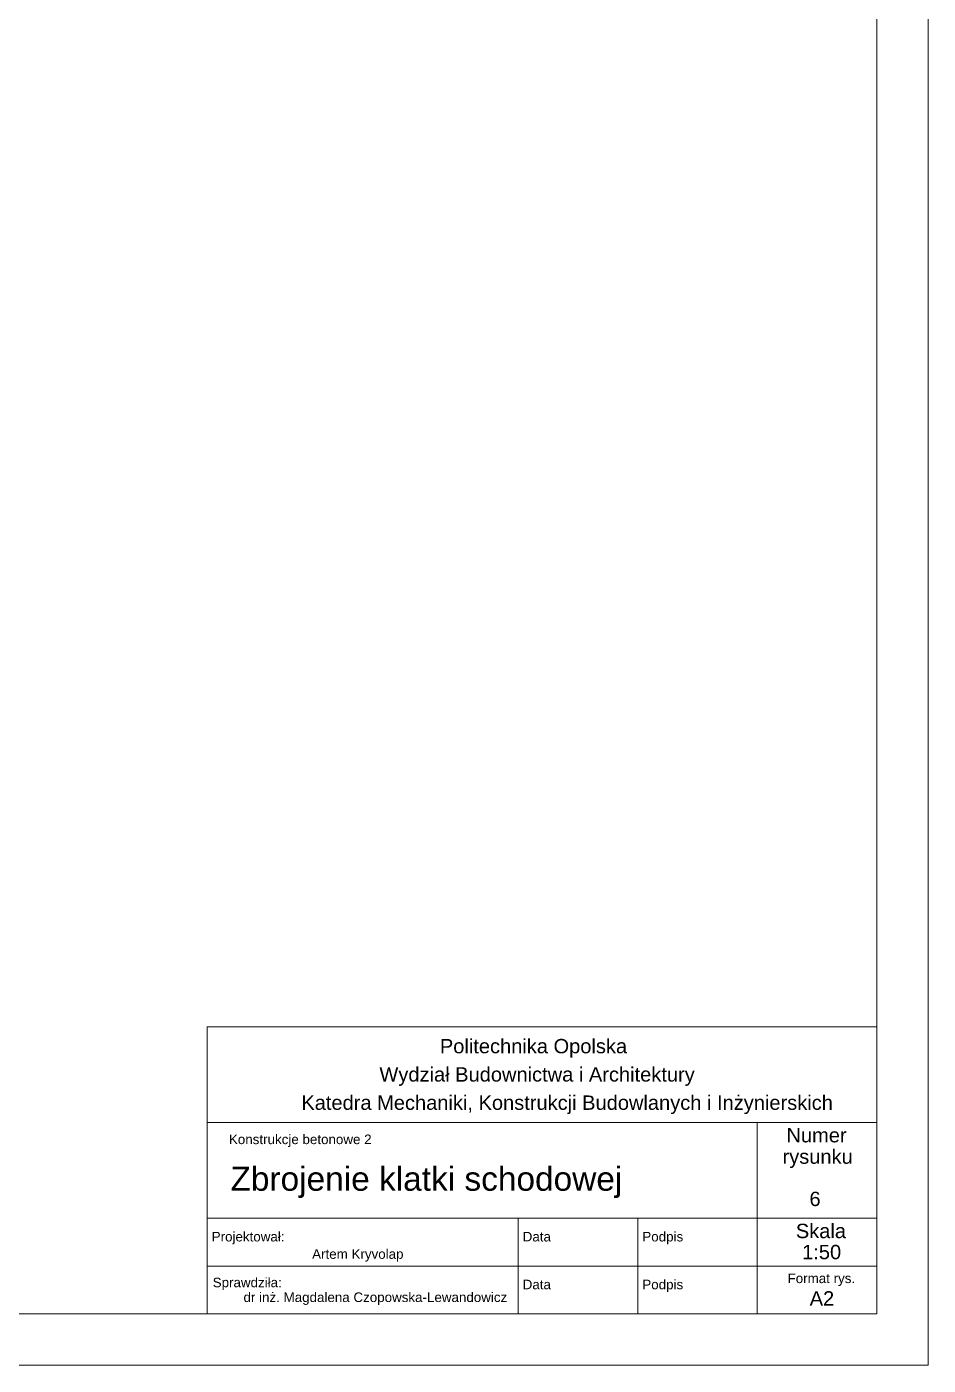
# Model space of a CAD drawing. Header units: millimetres. Extents: x 167217 to 300968, y 226456 to 301181.
# Drawn here: x 219897 to 228680, y 244368 to 257412 of the extents above; entities that cross this region are included whole.
import ezdxf

# ---------------------------------------------------------------- set-up
doc = ezdxf.new("R2010")
doc.units = ezdxf.units.MM
doc.layers.get('0').update_dxf_attribs({"lineweight": 5})
doc.layers.add('opisówka', color=255, linetype='Continuous', lineweight=5)
doc.styles.get("Standard").update_dxf_attribs({"font": 'arial.ttf'})

msp = doc.modelspace()

# ---------------------------------------------------------------- linework, layer by layer
for p, q in [((228180.3, 246732.5), (221653.8, 246732.5)), ((227014.8, 246734.6), (227014.8, 244867.8)), ((228180.3, 245800.1), (221653.8, 245800.1)), ((224683.9, 245800.1), (224683.9, 244867.8)), ((225849.4, 245800.1), (225849.4, 244867.8)), ((228180.3, 245333.9), (221653.8, 245333.9))]:
    msp.add_line(p, q)
msp.add_lwpolyline([(221653.8, 244867.8), (228180.3, 244867.8), (228180.3, 247664.8), (221653.8, 247664.8)], close=True)
at = {"layer": 'opisówka', "ltscale": 100}
for points in [[(198980.3, 265367.8), (228680.3, 265367.8), (228680.3, 244367.8), (198980.3, 244367.8)], [(199480.3, 264867.8), (228180.3, 264867.8), (228180.3, 244867.8), (199480.3, 244867.8)]]:
    msp.add_lwpolyline(points, close=True, dxfattribs=at)

# ---------------------------------------------------------------- texts
for s, height, p in [('Politechnika Opolska ', 139.853, (223922, 247407.7)), ('Wydział Budownictwa i Architektury', 139.853, (223333, 247132.2)), ('Katedra Mechaniki, Konstrukcji Budowlanych i Inżynierskich', 139.853, (222572.2, 246856.7)), ('Numer', 139.85, (227299.1, 246539.7)), ('Konstrukcje betonowe 2 ', 93.236, (221866.6, 246522.6)), ('Zbrojenie klatki schodowej', 233.089, (221881.4, 246068.2)), ('Skala ', 139.85, (227390.4, 245606.3)), ('Projektował:', 93.236, (221699, 245574.2)), ('Data', 93.24, (224729.2, 245574.2)), ('Podpis', 93.24, (225894.6, 245574.2)), ('Sprawdziła: ', 93.236, (221708.5, 245127.7)), ('Format rys. ', 93.236, (227309.7, 245168.4)), ('Data', 93.24, (224729.2, 245108)), ('Podpis', 93.24, (225894.6, 245108))]:
    msp.add_text(s, height=height).set_placement(p)
at = {"lineweight": 0, "attachment_point": 1}
for s, insert, char_height in [('rysunku\\P\\P     ', (227260.7, 246470.9), 139.85), ('{\\fArial|b0|i0|c238|p34;Artem Kryvolap}', (222677.5, 245498.2), 93.236)]:
    msp.add_mtext(s, dxfattribs=dict(at, insert=insert, char_height=char_height))
for s, insert, char_height, width in [('   6', (227360.2, 246058.7), 139.85, 738.782), ('   1:50', (227288.9, 245540.9), 139.85, 738.782), ('dr inż. {\\fArial|b0|i0|c238|p34;Magdalena Czopowska-Lewandowicz}  ', (222008.4, 245076.9), 93.236, 2654.041), ('   A{\\fArial|b0|i0|c238|p34;2}', (227362.5, 245089.1), 139.853, 738.782)]:
    msp.add_mtext(s, dxfattribs=dict(at, insert=insert, char_height=char_height, width=width))

doc.saveas('drawing.dxf')
